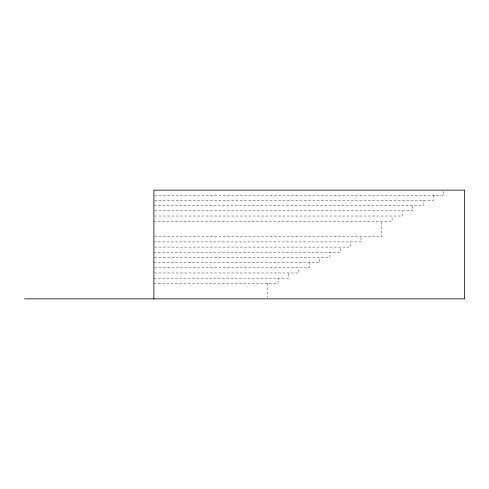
<?xml version="1.0" encoding="UTF-8"?>
<svg xmlns="http://www.w3.org/2000/svg" width="489" height="489" viewBox="0 0 489 489"><rect width="100%" height="100%" fill="white"/><g stroke="black" fill="none" stroke-linecap="round" stroke-linejoin="round"><path stroke-width="0.37" stroke-dasharray="2.44 1.83" d="M154.646 195.313L443.841 195.313L443.841 191.615M154.646 200.49L433.486 200.49L433.486 195.313M153.888 205.667L423.132 205.667L423.132 200.49M154.646 210.845L412.771 210.845L412.771 205.667M154.646 216.022L402.416 216.022L402.416 210.845M153.888 221.199L392.062 221.199L392.062 216.022M154.646 236.731L381.707 236.731L381.707 221.199M153.888 241.908L360.998 241.908L360.998 236.731M154.646 247.092L350.644 247.092L350.644 241.908M153.888 252.269L340.289 252.269L340.289 247.092M154.646 257.446L329.928 257.446L329.928 252.269M153.888 262.624L319.574 262.624L319.574 257.446M154.64 267.801L309.219 267.801L309.219 262.624M154.64 272.978L298.865 272.978L298.865 267.801M153.888 278.155L288.51 278.155L288.51 272.978M153.888 283.333L278.155 283.333L278.155 278.155M267.355 283.333L267.355 297.385"/><path stroke-width="0.73" d="M24.45 298.865L464.55 298.865L464.55 190.135L153.888 190.135L153.888 298.865"/></g></svg>
